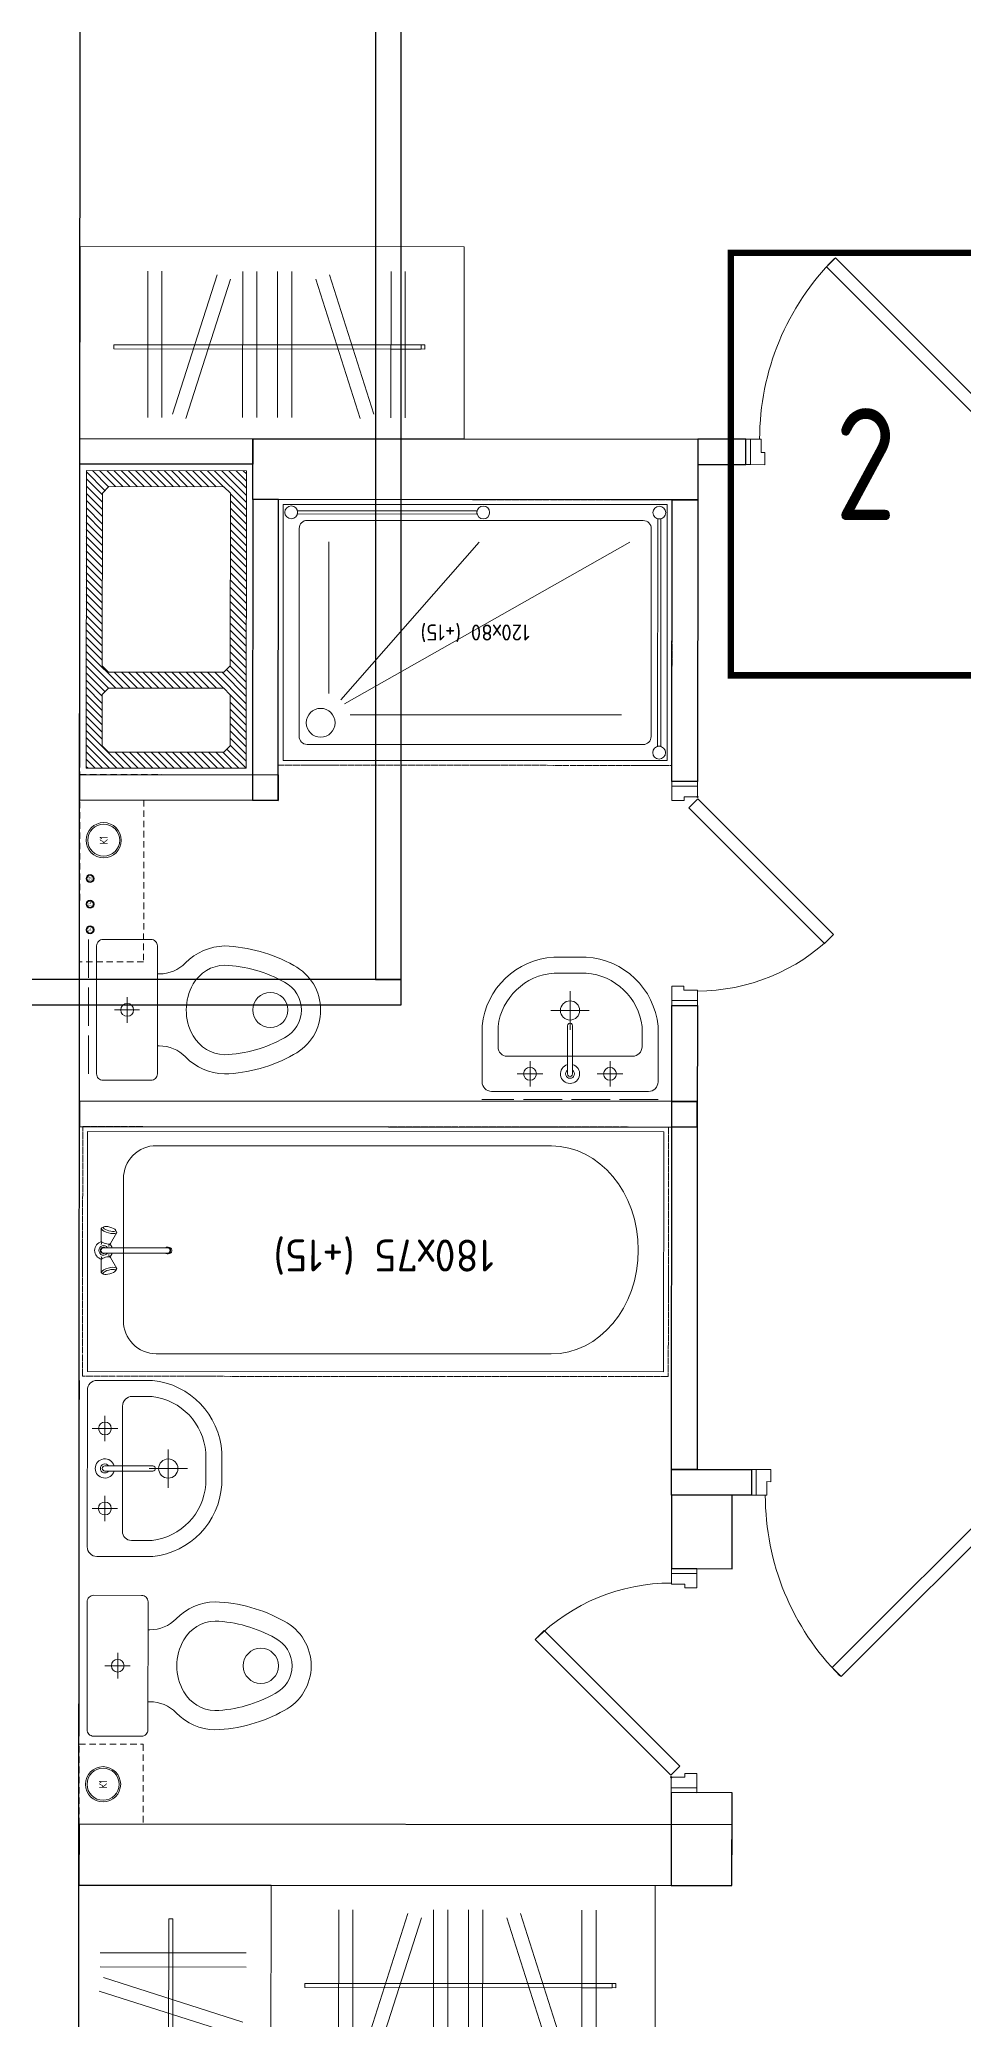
# Model space of a CAD drawing. Header units: millimetres. Extents: x 0 to 145404, y 0 to 194550.
# Drawn here: x 51246 to 54132, y 170796 to 176983 of the extents above; entities that cross this region are included whole.
import ezdxf
from ezdxf.enums import TextEntityAlignment as Align

# ---------------------------------------------------------------- set-up
doc = ezdxf.new("R2010")
doc.units = ezdxf.units.MM
for name, pattern in [('200_ШТРИХ', [320, 200, -120]), ('ACAD_ISO02W100', [15, 12, -3]), ('ГОСТ 2.303 5', [24, 20, -1.5, 1, -1.5])]:
    doc.linetypes.add(name, pattern=pattern)
for name, color, linetype, lineweight in [('АР - Вентблок', 36, 'Continuous', 9), ('АР - ВК', 126, 'Continuous', 13), ('АР - Двери', 126, 'Continuous', 9), ('АР - Монолит', 56, 'Continuous', 30), ('АР - Перегородки 190', 54, 'Continuous', 30), ('АР - Перегородки 80', 32, 'Continuous', 30), ('АР - Сантехника', 150, 'Continuous', 9)]:
    doc.layers.add(name, color=color, linetype=linetype, lineweight=lineweight)
doc.layers.add('АР - мебель', color=7, linetype='Continuous', lineweight=9, true_color=0x787878)
doc.styles.add('GOST 2.304', font='CS_Gost2304.shx', dxfattribs={"oblique": 15})
doc.styles.add('GOST-2.304_Type-B', font='GOST Common.ttf')
doc.styles.add('ГОСТ 2.304', font='CS_Gost2304.shx')

# ---------------------------------------------------------------- blocks, each defined once
blk = doc.blocks.new('Квартира 2К 9600 тип 6')
at = {"ltscale": 75, "const_width": 20}
blk.add_lwpolyline([(9280, 5620), (11134.4, 5620), (11134.4, 4300), (9280, 4300)], close=True, dxfattribs=at)
at = {"layer": 'АР - Перегородки 80'}
for points in [[(8250, 3350), (8250, 6500), (8170, 6500), (8170, 3350)], [(7050, 3270), (8250, 3270), (8250, 3350), (7050, 3350)]]:
    blk.add_lwpolyline(points, close=True, dxfattribs=at)
at = {"ltscale": 75, "style": 'ГОСТ 2.304'}
blk.add_text('2', height=350, dxfattribs=at).set_placement((9701.2, 4960), align=Align.MIDDLE_CENTER)
blk = doc.blocks.new('V_Section_1')
blk.add_blockref('Квартира 2К 9600 тип 6', (8950, -10000))
blk = doc.blocks.new('Вентблок 930 х 500')
at = {"layer": 'АР - Вентблок', "lineweight": 5}
h = blk.add_hatch(dxfattribs=at)
h.set_pattern_fill('ANSI31', color=256, scale=5)
h.set_pattern_definition([(45, (-3927587.913, -709139.574), (-11.22532015, 11.22532015), [])])
h.paths.add_polyline_path([(-20, 950), (-520, 950), (-520, 20), (-20, 20)])
h.paths.add_polyline_path([(-450, 700), (-470, 720), (-470, 880), (-450, 900), (-90, 900), (-70, 880), (-70, 720), (-90, 700)], flags=16)
h.paths.add_polyline_path([(-90, 650), (-70, 630), (-70, 90), (-90, 70), (-450, 70), (-470, 90), (-470, 630), (-450, 650)], flags=16)
at = {"layer": 'АР - Вентблок', "linetype": '200_ШТРИХ', "lineweight": 5, "ltscale": 0.1}
blk.add_lwpolyline([(-540, 0), (-540, 970), (0, 970), (0, 0)], close=True, dxfattribs=at)
at = {"layer": 'АР - Вентблок', "linetype": 'ByBlock'}
for points in [[(-520, 20), (-520, 950), (-20, 950), (-20, 20)], [(-470, 720), (-470, 880), (-450, 900), (-90, 900), (-70, 880), (-70, 720), (-90, 700), (-450, 700)], [(-470, 90), (-470, 630), (-450, 650), (-90, 650), (-70, 630), (-70, 90), (-90, 70), (-450, 70)]]:
    blk.add_lwpolyline(points, close=True, dxfattribs=at)
blk = doc.blocks.new('Умывальник_550х420')
at = {"color": 0, "ltscale": 50}
for points in [[(55, -274.6), (230.3, -274.6, 0.365452), (445, -50.5), (445, 50.2, 0.368387), (228.9, 275.4), (55, 275.4, 0.412588), (25, 245.3), (25, -244.5, 0.412222)], [(163, -224.6), (228, -224.6, 0.357073), (395, -49.7), (395, 50.3, 0.35647), (228, 225.4), (165, 225.4, 0.411711), (135, 195.3), (135, -196.4, 0.420441)], [(80, 8.3), (230, 8.3, -1), (230, -7.7), (80, -7.7, -1)]]:
    blk.add_lwpolyline(points, format="xyb", close=True, dxfattribs=at)
for points in [[(120, 125.3), (40, 125.3)], [(80, 165.3), (80, 85.3)], [(338, 0.2), (218, 0.2)], [(278, 60.2), (278, -59.8)], [(80, -84.7), (80, -164.7)], [(120, -124.7), (40, -124.7)]]:
    blk.add_lwpolyline(points, dxfattribs=at)
for centre, radius in [((80, 125.3), 20), ((278, 0.2), 30), ((80, -124.7), 20)]:
    blk.add_circle(centre, radius, dxfattribs=at)
for radius, start, end in [(30, 15.46601, 344.53399), (14, 34.8499, 325.1501)]:
    blk.add_arc((80, 0.3), radius, start, end, dxfattribs=at)
at = {"layer": 'Defpoints', "linetype": 'ACAD_ISO02W100', "lineweight": -2, "ltscale": 10}
blk.add_lwpolyline([(0, 275.3), (0, -274.7)], dxfattribs=at)
at = {"layer": 'АР - Сантехника', "linetype": 'ACAD_ISO02W100', "ltscale": 10, "style": 'GOST 2.304', "width": 0.7}
blk.add_attdef('NAME', text='', height=250, dxfattribs=at).set_placement((278, 0.2, 0), align=Align.MIDDLE_CENTER)
blk = doc.blocks.new('Унитаз_700х440')
at = {"color": 0, "ltscale": 50}
for points in [[(195, -220), (45, -220, -0.414601), (25, -200), (25, 200, -0.414214), (45, 220), (195, 220, -0.414214), (215, 200), (215, -200, -0.414487)], [(327.1, 81.1, -0.261097), (424.4, 140, -0.11879), (612.3, 86.6, -0.608687), (612.3, -86.6, -0.11879), (424.4, -140, -0.261097), (327.1, -81.1, -0.27207)]]:
    blk.add_lwpolyline(points, format="xyb", close=True, dxfattribs=at)
blk.add_lwpolyline([(215, 112.3), (220.9, 112.3, 0.202167), (303, 147, -0.194798), (424.5, 200, -0.119349), (640.7, 139.4, -0.604544), (640.7, -139.4, -0.119349), (424.5, -200, -0.194798), (303, -147, 0.202167), (220.9, -112.3), (215, -112.3)], format="xyb", dxfattribs=at)
for points in [[(120.6, -40), (120.6, 40)], [(159.4, 0), (80.6, 0)]]:
    blk.add_lwpolyline(points, dxfattribs=at)
for centre, radius in [((120.6, 0), 20), ((567.6, 0), 55)]:
    blk.add_circle(centre, radius, dxfattribs=at)
at = {"layer": 'Defpoints', "linetype": 'ACAD_ISO02W100', "lineweight": -2, "ltscale": 10}
blk.add_lwpolyline([(0, -220), (0, 220)], dxfattribs=at)
blk = doc.blocks.new('*U84')
at = {"ltscale": 100}
for p, q in [((15, 37.5), (15, -42.5)), ((46, 37.5), (15, 37.5)), ((48, -4.5), (48, 35.5)), ((852, -4.5), (852, 37.5)), ((852, 37.5), (885, 37.5)), ((885, 37.5), (885, -42.5)), ((15, -42.5), (60, -42.5)), ((60, -4.5), (48, -4.5)), ((60, -42.5), (60, -4.5)), ((840, -42.5), (840, -4.5)), ((840, -4.5), (852, -4.5)), ((885, -42.5), (840, -42.5))]:
    blk.add_line(p, q, dxfattribs=at)
for points in [[(54.4, 38.9), (82.7, 10.6), (648, 575.9), (619.7, 604.2)], [(15, -42.5), (0, -42.5), (0, 37.5), (15, 37.5)], [(885, -42.5), (900, -42.5), (900, 37.5), (885, 37.5)]]:
    blk.add_lwpolyline(points, close=True, dxfattribs=at)
blk.add_circle((48, 37.5), 2, dxfattribs=at)
blk.add_arc((56.7, 37.5), 800, 0, 44.86495, dxfattribs=at)
blk = doc.blocks.new('*U92')
at = {"ltscale": 100}
for p, q in [((-685, 37.5), (-685, -42.5)), ((-652, 37.5), (-685, 37.5)), ((-652, -4.5), (-652, 37.5)), ((-48, -4.5), (-48, 35.5)), ((-46, 37.5), (-15, 37.5)), ((-15, 37.5), (-15, -42.5)), ((-685, -42.5), (-640, -42.5)), ((-640, -4.5), (-652, -4.5)), ((-640, -42.5), (-640, -4.5)), ((-60, -42.5), (-60, -4.5)), ((-60, -4.5), (-48, -4.5)), ((-15, -42.5), (-60, -42.5))]:
    blk.add_line(p, q, dxfattribs=at)
for points in [[(-54.4, 38.9), (-82.7, 10.6), (-506.5, 434.5), (-478.3, 462.8)], [(-685, -42.5), (-700, -42.5), (-700, 37.5), (-685, 37.5)], [(-15, -42.5), (0, -42.5), (0, 37.5), (-15, 37.5)]]:
    blk.add_lwpolyline(points, close=True, dxfattribs=at)
blk.add_circle((-48, 37.5), 2, dxfattribs=at)
blk.add_arc((-55, 37.5), 600, 135.13505, 180, dxfattribs=at)
blk = doc.blocks.new('Стояк ВК с циркуляцией')
at = {"layer": 'АР - ВК', "linetype": '200_ШТРИХ', "lineweight": 5, "ltscale": 0.1}
blk.add_lwpolyline([(-505, 0), (0, 0), (0, -200), (-505, -200)], close=True, dxfattribs=at)
at = {"layer": 'АР - ВК', "color": 1, "ltscale": 100}
for centre, radius in [((-405, -32.5), 12.5), ((-405, -32.5), 10), ((-325, -32.5), 12.5), ((-325, -32.5), 10)]:
    blk.add_circle(centre, radius, dxfattribs=at)
at = {"layer": 'АР - ВК', "color": 5, "ltscale": 100}
for radius in [12.5, 10]:
    blk.add_circle((-245, -32.5), radius, dxfattribs=at)
at = {"layer": 'АР - ВК', "color": 46, "ltscale": 100}
for radius in [55, 50]:
    blk.add_circle((-125, -75), radius, dxfattribs=at)
at = {"layer": 'АР - ВК', "color": 1, "ltscale": 100, "style": 'ГОСТ 2.304'}
for p in [(-405, -32.5), (-325, -32.5)]:
    blk.add_text('Т4', height=10, dxfattribs=at).set_placement(p, align=Align.MIDDLE_CENTER)
at = {"layer": 'АР - ВК', "color": 5, "ltscale": 100, "style": 'ГОСТ 2.304'}
blk.add_text('В1', height=10, dxfattribs=at).set_placement((-245, -32.5), align=Align.MIDDLE_CENTER)
at = {"layer": 'АР - ВК', "color": 46, "ltscale": 100, "style": 'ГОСТ 2.304'}
blk.add_text('К1', height=25, dxfattribs=at).set_placement((-125, -75), align=Align.MIDDLE_CENTER)
blk = doc.blocks.new('Стояк ВК дополнительный')
at = {"layer": 'АР - ВК', "linetype": '200_ШТРИХ', "lineweight": 5, "ltscale": 0.1}
blk.add_lwpolyline([(0, -250), (0, 0), (200, 0), (200, -250)], close=True, dxfattribs=at)
at = {"layer": 'АР - ВК', "color": 46, "ltscale": 100}
for radius in [55, 50]:
    blk.add_circle((75, -125), radius, dxfattribs=at)
at = {"layer": 'АР - ВК', "color": 46, "ltscale": 100, "style": 'ГОСТ 2.304'}
blk.add_text('К1', height=25, rotation=90, dxfattribs=at).set_placement((75, -125), align=Align.MIDDLE_CENTER)
blk = doc.blocks.new('Ш03 600х1200')
for p, q in [((0, 600), (-1200, 600)), ((-1200, 0), (-1200, 600)), ((0, 0), (0, 600)), ((-988.5, 66), (-988.5, 522.9)), ((-944.2, 66), (-944.2, 522.9)), ((-911.1, 76.8), (-772.2, 512)), ((-868.9, 63.3), (-730, 498.6)), ((-692.1, 66), (-692.1, 522.9)), ((-647.8, 66), (-647.8, 522.9)), ((-583, 66), (-583, 522.9)), ((-538.7, 66), (-538.7, 522.9)), ((-324.4, 63.3), (-463.3, 498.6)), ((-282.2, 76.8), (-421.1, 512)), ((-228.6, 66), (-228.6, 522.9)), ((-184.3, 66), (-184.3, 522.9)), ((-123, 293.3), (-1094.4, 293.3)), ((-1094.4, 293.3), (-1094.4, 280.4)), ((-1094.4, 280.4), (-123, 280.4)), ((-134.5, 293.3), (-228.9, 293.3)), ((-228.9, 293.3), (-228.9, 280.4)), ((-228.9, 280.4), (-134.5, 280.4)), ((-134.5, 280.4), (-134.5, 293.3)), ((-123, 280.4), (-123, 293.3)), ((0, 0), (-1200, 0))]:
    blk.add_line(p, q)
blk = doc.blocks.new('*U66')
at = {"ltscale": 100}
for p, q in [((-685, 37.5), (-685, -42.5)), ((-652, 37.5), (-685, 37.5)), ((-652, -4.5), (-652, 37.5)), ((-48, -4.5), (-48, 35.5)), ((-46, 37.5), (-15, 37.5)), ((-15, 37.5), (-15, -42.5)), ((-685, -42.5), (-640, -42.5)), ((-640, -4.5), (-652, -4.5)), ((-640, -42.5), (-640, -4.5)), ((-60, -42.5), (-60, -4.5)), ((-60, -4.5), (-48, -4.5)), ((-15, -42.5), (-60, -42.5))]:
    blk.add_line(p, q, dxfattribs=at)
for points in [[(-54.4, 38.9), (-82.7, 10.6), (-506.5, 434.5), (-478.3, 462.8)], [(-685, -42.5), (-700, -42.5), (-700, 37.5), (-685, 37.5)], [(-15, -42.5), (0, -42.5), (0, 37.5), (-15, 37.5)]]:
    blk.add_lwpolyline(points, close=True, dxfattribs=at)
blk.add_circle((-48, 37.5), 2, dxfattribs=at)
blk.add_arc((-55, 37.5), 600, 135.13505, 180, dxfattribs=at)
blk = doc.blocks.new('Ванна 180х75 (+15)')
at = {"layer": 'АР - Сантехника'}
for p, q in [((765, 1815), (15, 1815)), ((15, 1815), (15, 15)), ((765, 15), (765, 1815)), ((318.2, 1756.5), (318.4, 1761.1)), ((318.8, 1750.9), (318.2, 1756.5)), ((318.4, 1761.1), (319.3, 1764.3)), ((320.1, 1744.8), (318.8, 1750.9)), ((322.2, 1770), (319.3, 1764.3)), ((319.3, 1764.3), (320.9, 1765.8)), ((322, 1738.9), (320.1, 1744.8)), ((320.9, 1765.8), (323, 1765.3)), ((324.3, 1733.8), (322, 1738.9)), ((322.2, 1770), (324.2, 1771.8)), ((323, 1765.3), (325.4, 1763)), ((363.5, 1772), (324.2, 1771.8)), ((324.2, 1771.8), (326.8, 1771.2)), ((326.7, 1729.9), (324.3, 1733.8)), ((325.4, 1763), (327.8, 1759.1)), ((326.8, 1771.2), (329.8, 1768.4)), ((327.8, 1759.1), (330.1, 1753.9)), ((329.8, 1768.4), (332.9, 1763.5)), ((330.1, 1753.9), (332, 1748)), ((332, 1748), (333.3, 1742)), ((332.9, 1763.5), (335.7, 1757)), ((333.3, 1742), (333.9, 1736.4)), ((333.9, 1736.4), (333.8, 1731.7)), ((335.7, 1757), (338.1, 1749.7)), ((371.3, 1743), (337.1, 1723.5)), ((338.1, 1749.7), (339.7, 1742.1)), ((339.7, 1742.1), (340.5, 1735.1)), ((340.5, 1735.1), (340.3, 1729.3)), ((363.5, 1772), (365.1, 1771.7)), ((365.1, 1771.7), (366.9, 1769.9)), ((366.9, 1769.9), (368.7, 1767)), ((374.4, 1771.8), (367, 1769.8)), ((368.7, 1767), (370.5, 1763.1)), ((370.5, 1763.1), (371.9, 1758.7)), ((372.5, 1744.1), (371.3, 1743)), ((371.9, 1758.7), (372.9, 1754.2)), ((373.2, 1746.5), (372.5, 1744.1)), ((372.9, 1754.2), (373.3, 1750)), ((373.3, 1750), (373.2, 1746.5)), ((380.6, 1748.6), (373.2, 1746.6)), ((384.6, 1737.7), (384.5, 1737.8)), ((384.6, 1764.4), (384.6, 1564.3)), ((401.6, 1764.4), (401.6, 1564.3)), ((401.8, 1737.8), (401.6, 1737.7)), ((405.6, 1748.6), (413.1, 1746.6)), ((411.8, 1771.8), (419.3, 1769.8)), ((412.9, 1750), (413.4, 1754.2)), ((413.1, 1746.5), (412.9, 1750)), ((413.8, 1744.1), (413.1, 1746.5)), ((413.4, 1754.2), (414.4, 1758.7)), ((415, 1743), (413.8, 1744.1)), ((414.4, 1758.7), (415.8, 1763.1)), ((415, 1743), (449.1, 1723.5)), ((415.8, 1763.1), (417.5, 1767)), ((417.5, 1767), (419.4, 1769.9)), ((419.4, 1769.9), (421.2, 1771.7)), ((421.2, 1771.7), (422.7, 1772)), ((422.7, 1772), (462.1, 1771.8)), ((445.7, 1735.1), (446.5, 1742.1)), ((446, 1729.3), (445.7, 1735.1)), ((446.5, 1742.1), (448.1, 1749.7)), ((448.1, 1749.7), (450.5, 1757)), ((450.5, 1757), (453.4, 1763.5)), ((452.3, 1736.4), (452.9, 1742)), ((452.5, 1731.7), (452.3, 1736.4)), ((452.9, 1742), (454.2, 1748)), ((453.4, 1763.5), (456.4, 1768.4)), ((454.2, 1748), (456.1, 1753.9)), ((456.1, 1753.9), (458.4, 1759.1)), ((456.4, 1768.4), (459.4, 1771.2)), ((458.4, 1759.1), (460.9, 1763)), ((459.4, 1771.2), (462.1, 1771.8)), ((462, 1733.8), (459.5, 1729.9)), ((460.9, 1763), (463.3, 1765.3)), ((464.3, 1738.9), (462, 1733.8)), ((462.1, 1771.8), (464, 1770)), ((463.3, 1765.3), (465.4, 1765.8)), ((464, 1770), (466.9, 1764.3)), ((466.2, 1744.8), (464.3, 1738.9)), ((465.4, 1765.8), (466.9, 1764.3)), ((467.5, 1750.9), (466.2, 1744.8)), ((466.9, 1764.3), (467.9, 1761.1)), ((468.1, 1756.5), (467.5, 1750.9)), ((467.9, 1761.1), (468.1, 1756.5)), ((174.5, 1702.4), (618.9, 1702.4)), ((329.1, 1727.6), (326.7, 1729.9)), ((331.2, 1727.1), (329.1, 1727.6)), ((334.5, 1724.1), (329.1, 1727.6)), ((332.8, 1728.6), (331.2, 1727.1)), ((333.8, 1731.7), (332.8, 1728.6)), ((337.1, 1723.5), (334.5, 1724.1)), ((339.1, 1725.3), (337.1, 1723.5)), ((340.3, 1729.3), (339.1, 1725.3)), ((447.1, 1725.3), (446, 1729.3)), ((449.1, 1723.5), (447.1, 1725.3)), ((451.7, 1724.1), (449.1, 1723.5)), ((451.7, 1724.1), (457.1, 1727.6)), ((453.4, 1728.6), (452.5, 1731.7)), ((455, 1727.1), (453.4, 1728.6)), ((457.1, 1727.6), (455, 1727.1)), ((459.5, 1729.9), (457.1, 1727.6)), ((70.6, 1599.9), (70.6, 365.8)), ((720.6, 365.8), (720.6, 1599.9)), ((15, 15), (765, 15))]:
    blk.add_line(p, q, dxfattribs=at)
at = {"layer": 'АР - Сантехника', "linetype": 'ГОСТ 2.303 5'}
blk.add_lwpolyline([(780, 0), (0, 0), (0, 1830), (780, 1830)], close=True, dxfattribs=at)
at = {"layer": 'АР - Сантехника'}
for points in [[(401.6, 1569.8), (402.4, 1568.7), (403, 1567.5), (403.4, 1566.2), (403.6, 1564.9), (403.6, 1563.6), (403.4, 1562.3), (402.9, 1561), (402.3, 1559.8), (401.5, 1558.7), (400.5, 1557.7), (399.4, 1556.9), (398.1, 1556.2), (396.8, 1555.6), (395.3, 1555.2), (393.9, 1555.1), (392.4, 1555.1), (390.9, 1555.2), (389.5, 1555.6), (388.1, 1556.2), (386.9, 1556.9), (385.7, 1557.7), (384.8, 1558.7), (383.9, 1559.8), (383.3, 1561), (382.9, 1562.3), (382.7, 1563.6), (382.6, 1564.9), (382.8, 1566.2), (383.2, 1567.5), (383.8, 1568.7), (384.6, 1569.8)], [(401.6, 1564.3), (401.5, 1563.1), (401.2, 1562), (400.7, 1560.9), (400, 1559.9), (399.1, 1559), (398.1, 1558.2), (397, 1557.6), (395.7, 1557.2), (394.5, 1556.9), (393.1, 1556.8), (391.8, 1556.9), (390.5, 1557.2), (389.3, 1557.6), (388.1, 1558.2), (387.1, 1559), (386.2, 1559.9), (385.5, 1560.9), (385, 1562), (384.7, 1563.1), (384.6, 1564.3)], [(401.6, 1558.9), (401.5, 1557.7), (401.2, 1556.5), (400.7, 1555.4), (400, 1554.4), (399.1, 1553.5), (398.1, 1552.7), (397, 1552.1), (395.7, 1551.7), (394.5, 1551.4), (393.1, 1551.3), (391.8, 1551.4), (390.5, 1551.7), (389.3, 1552.1), (388.1, 1552.7), (387.1, 1553.5), (386.2, 1554.4), (385.5, 1555.4), (385, 1556.5), (384.7, 1557.7), (384.6, 1558.9)]]:
    blk.add_lwpolyline(points, dxfattribs=at)
for centre, radius, start, end in [((393.1, 1764.4), 28, 13.41646, 166.58354), ((393.1, 1764.4), 28, 223.41646, 252.32776), ((393.1, 1764.4), 15, 304.51811, 235.48189), ((393.1, 1764.4), 10, 328.21167, 211.78833), ((393.1, 1764.4), 8.5, 0, 180), ((393.1, 1764.4), 28, 287.67224, 316.58354), ((173.1, 1599.9), 102.5, 89.24097, 180), ((618.1, 1599.9), 102.5, 0, 90.75903)]:
    blk.add_arc(centre, radius, start, end, dxfattribs=at)
blk.add_ellipse((395.6, 365.8), major_axis=(325, 0), ratio=0.835998, start_param=3.141593, end_param=6.283185, dxfattribs=at)
at = {"layer": 'АР - Сантехника', "linetype": 'Continuous', "style": 'GOST-2.304_Type-B'}
blk.add_text('180х75 (+15)', height=100, rotation=90, dxfattribs=at).set_placement((378.1, 889.4), align=Align.MIDDLE_CENTER)
blk = doc.blocks.new('Кабина 120х80 (+15)')
at = {"layer": 'АР - Сантехника'}
for p, q in [((1023.2, 638.3), (132.5, 132.5)), ((157.5, 672.5), (1005.8, 672.5)), ((602.5, 132.5), (1034.9, 626)), ((1072.5, 605.8), (1072.5, 132.5))]:
    blk.add_line(p, q, dxfattribs=at)
at = {"layer": 'АР - Сантехника', "linetype": 'ГОСТ 2.303 5'}
blk.add_lwpolyline([(0, 0), (1230, 0), (1230, 830), (0, 830)], close=True, dxfattribs=at)
at = {"layer": 'АР - Сантехника'}
for points in [[(15, 15), (1215, 15), (1215, 815), (15, 815)], [(45, 770), (35, 770), (35, 60), (45, 60)], [(1170, 35), (1170, 45), (610, 45), (610, 35)]]:
    blk.add_lwpolyline(points, close=True, dxfattribs=at)
blk.add_lwpolyline([(65, 740), (65, 90, 0.414214), (90, 65), (1140, 65, 0.414214), (1165, 90), (1165, 740, 0.414213), (1140, 765), (90, 765, 0.414214)], format="xyb", close=True, dxfattribs=at)
for centre, radius in [((40, 790), 20), ((1097.5, 697.5), 45), ((40, 40), 20), ((590, 40), 20), ((1190, 40), 20)]:
    blk.add_circle(centre, radius, dxfattribs=at)
at = {"layer": 'АР - Сантехника', "linetype": 'Continuous', "style": 'GOST-2.304_Type-B'}
blk.add_text('120х80 (+15)', height=50, dxfattribs=at).set_placement((615, 415), align=Align.MIDDLE_CENTER)
blk = doc.blocks.new('Квартира 3К 10700 тип 1 перекидная')
blk.add_line((4540, 2400, 0), (4540, 3350, 0))
at = {"layer": 'АР - Монолит', "elevation": 0}
blk.add_lwpolyline([(4740, -5950), (4540, -5950), (4540, 7980), (4740, 7980)], close=True, dxfattribs=at)
at = {"layer": 'АР - Перегородки 190', "elevation": 0}
for points in [[(2610, 3420), (2610, 3230), (4000, 3230), (4000, 3420)], [(2500, 120), (2690, 120), (2690, -110), (2500, -110)], [(2500, -810), (2690, -810), (2690, -1100), (2500, -1100)], [(2500, -1100), (2500, -910), (4540, -910), (4540, -1100)]]:
    blk.add_lwpolyline(points, close=True, dxfattribs=at)
at = {"layer": 'АР - Перегородки 80', "elevation": 0}
for points in [[(2460, 3340), (2460, 3420), (2610, 3420), (2610, 3340)], [(4000, 3420), (4000, 3340), (4540, 3340), (4540, 3420)], [(2610, 2350), (2690, 2350), (2690, 3230), (2610, 3230)], [(3920, 3230), (4000, 3230), (4000, 2290), (3920, 2290)], [(3920, 2370), (3920, 2290), (4540, 2290), (4540, 2370)], [(2610, 1270), (2690, 1270), (2690, 1650), (2610, 1650)], [(2610, 1270), (2610, 1350), (4540, 1350), (4540, 1270)], [(2610, 200), (2690, 200), (2690, 1350), (2610, 1350)], [(2690, 120), (2690, 200), (2440, 200), (2440, 120)]]:
    blk.add_lwpolyline(points, close=True, dxfattribs=at)
at = {"xscale": -1}
for name, p, rotation in [('Кабина 120х80 (+15)', (2690, 3230, 0), 180), ('Стояк ВК с циркуляцией', (4540, 2290, 0), 270), ('Ванна 180х75 (+15)', (2700, 490, 0), 270)]:
    blk.add_blockref(name, p, dxfattribs=dict(at, rotation=rotation))
blk.add_blockref('Стояк ВК дополнительный', (4540, -660), dxfattribs=at)
at = {"layer": 'АР - Вентблок', "rotation": 180}
blk.add_blockref('Вентблок 930 х 500', (4000, 3340, 0), dxfattribs=at)
at = {"layer": 'АР - Двери'}
blk.add_blockref('*U84', (1560, 3382.5, 0), dxfattribs=at)
for name, p, rotation in [('*U92', (2647.5, 2350, 0), 90.00000000000001), ('*U66', (2652.5, -810, 0), 270)]:
    blk.add_blockref(name, p, dxfattribs=dict(at, rotation=rotation))
at = {"layer": 'АР - Двери', "xscale": -1, "rotation": 180}
blk.add_blockref('*U84', (1540, 157.5), dxfattribs=at)
at = {"layer": 'АР - мебель', "xscale": -1}
for p in [(3340, 3420, 0), (2740, -1700, 0)]:
    blk.add_blockref('Ш03 600х1200', p, dxfattribs=at)
at = {"layer": 'АР - мебель', "xscale": -1, "rotation": 90}
blk.add_blockref('Ш03 600х1200', (4540, -2300, 0), dxfattribs=at)
at = {"layer": 'АР - Сантехника'}
for name, p, rotation in [('Умывальник_550х420', (3008, 1356, 0), 90.00000000000001), ('Унитаз_700х440', (4511.9, 1634.9), 180)]:
    blk.add_blockref(name, p, dxfattribs=dict(at, rotation=rotation))
at = {"layer": 'АР - Сантехника', "xscale": -1}
for name, p in [('Умывальник_550х420', (4540, 201.5)), ('Унитаз_700х440', (4540, -414.6, 0))]:
    blk.add_blockref(name, p, dxfattribs=at)
blk = doc.blocks.new('H_Section_2')
at = {"rotation": 56.96711930257281}
blk.add_blockref('Квартира 3К 10700 тип 1 перекидная', (4441.6, -8541.9, 0), dxfattribs=at)

msp = doc.modelspace()

# ---------------------------------------------------------------- block references
at = {"xscale": -1, "rotation": 56.92792192093123}
msp.add_blockref('H_Section_2', (51175.5, 180696.1), dxfattribs=at)
msp.add_blockref('V_Section_1', (35175.5, 180696.1))

doc.saveas('drawing.dxf')
